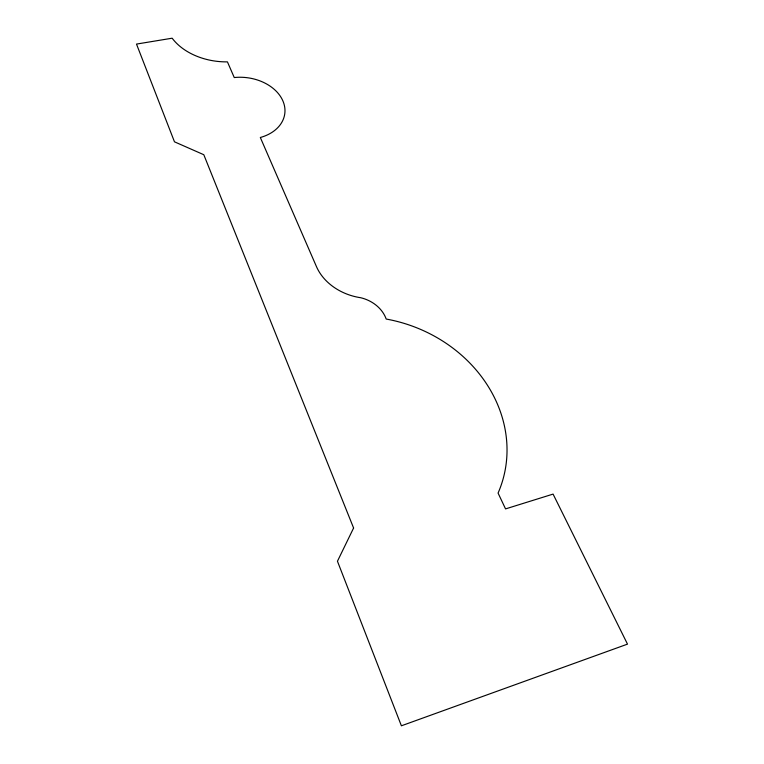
<?xml version="1.0" encoding="UTF-8"?>
<svg xmlns="http://www.w3.org/2000/svg" width="764" height="764" viewBox="0 0 764 764"><rect width="100%" height="100%" fill="white"/><g stroke="black" fill="none" stroke-linecap="round" stroke-linejoin="round"><path stroke-width="1.15" d="M353.598 528.01L337.449 561.234L401.396 725.8L627.502 644.128L553.079 494.098L505.548 508.9L498.071 493.076A138.8 121.486 18.8 0 0 386.192 319.046A33.52 27.8 14.4 0 0 360.665 297.721A51.742 41.256 13.9 0 1 316.506 266.712L260.323 137.491A41.819 30.808 7.3 0 0 282.871 100.858A41.819 30.808 7.3 0 0 234.262 77.556L227.433 61.865A56.335 39.298 6.8 0 1 172.167 38.2L136.498 44.083L174.478 141.817L203.797 154.72L353.598 528.01"/></g></svg>
